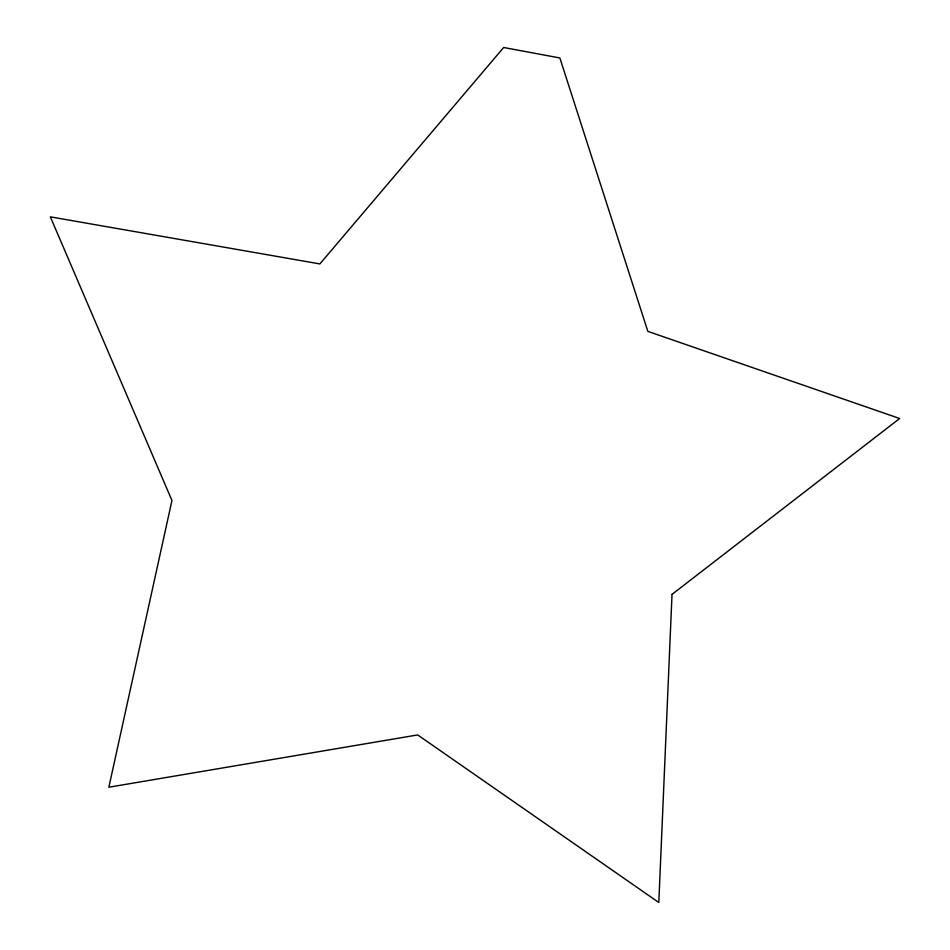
<?xml version="1.0" encoding="UTF-8"?>
<svg xmlns="http://www.w3.org/2000/svg" width="950" height="950" viewBox="0 0 950 950"><rect width="100%" height="100%" fill="white"/><g stroke="black" fill="none" stroke-linecap="round" stroke-linejoin="round"><path stroke-width="1.43" d="M672.018 594.391L658.813 902.5L417.691 734.932L108.846 787.217L171.95 500.484L50.35 216.849L319.877 263.922L503.666 47.5L559.871 57.974L647.841 331.372L899.65 418.499L672.018 594.391"/></g></svg>
